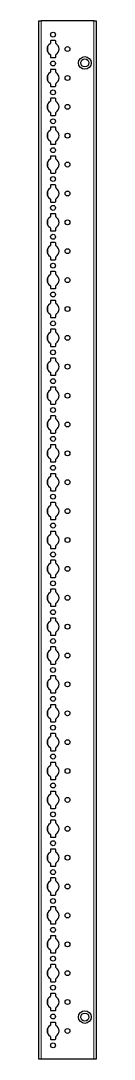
# Model space of a CAD drawing. Header units: millimetres. Extents: x -199 to 4013, y -1747 to 1507.
# Drawn here: x 3963 to 4013, y -852 to 47 of the extents above; entities that cross this region are included whole.
import ezdxf

# ---------------------------------------------------------------- set-up
doc = ezdxf.new("R2010")
doc.units = ezdxf.units.MM

msp = doc.modelspace()

# ---------------------------------------------------------------- linework, layer by layer
at = {"color": 7, "linetype": 'Continuous', "lineweight": 25}
for p, q in [((3963.35, -851.79), (3963.35, 47.21)), ((3963.35, 47.21), (3965.35, 47.21)), ((4011.05, 47.21), (3965.35, 47.21)), ((4011.05, 47.21), (4013.05, 47.21)), ((4013.05, 47.21), (4013.05, -851.79)), ((3973.4, 29.61), (3973.4, 27.73)), ((3977.5, 30.11), (3973.9, 30.11)), ((3978, 27.73), (3978, 29.61)), ((3973.4, 17.68), (3973.4, 15.81)), ((3973.9, 15.31), (3977.5, 15.31)), ((3978, 15.81), (3978, 17.68)), ((3973.4, 4.61), (3973.4, 2.73)), ((3977.5, 5.11), (3973.9, 5.11)), ((3978, 2.73), (3978, 4.61)), ((3973.4, -7.32), (3973.4, -9.19)), ((3978, -9.19), (3978, -7.32)), ((3973.9, -9.69), (3977.5, -9.69)), ((3973.4, -20.39), (3973.4, -22.27)), ((3977.5, -19.89), (3973.9, -19.89)), ((3978, -22.27), (3978, -20.39)), ((3973.4, -32.32), (3973.4, -34.19)), ((3973.9, -34.69), (3977.5, -34.69)), ((3978, -34.19), (3978, -32.32)), ((3977.5, -44.89), (3973.9, -44.89)), ((3973.4, -45.39), (3973.4, -47.27)), ((3978, -47.27), (3978, -45.39)), ((3973.4, -57.32), (3973.4, -59.19)), ((3973.9, -59.69), (3977.5, -59.69)), ((3978, -59.19), (3978, -57.32)), ((3973.4, -70.39), (3973.4, -72.27)), ((3977.5, -69.89), (3973.9, -69.89)), ((3978, -72.27), (3978, -70.39)), ((3973.4, -82.32), (3973.4, -84.19)), ((3973.9, -84.69), (3977.5, -84.69)), ((3978, -84.19), (3978, -82.32)), ((3973.4, -95.39), (3973.4, -97.27)), ((3977.5, -94.89), (3973.9, -94.89)), ((3978, -97.27), (3978, -95.39)), ((3973.4, -107.32), (3973.4, -109.19)), ((3978, -109.19), (3978, -107.32)), ((3973.9, -109.69), (3977.5, -109.69)), ((3973.4, -120.39), (3973.4, -122.27)), ((3977.5, -119.89), (3973.9, -119.89)), ((3978, -122.27), (3978, -120.39)), ((3973.4, -132.32), (3973.4, -134.19)), ((3973.9, -134.69), (3977.5, -134.69)), ((3978, -134.19), (3978, -132.32)), ((3973.4, -145.39), (3973.4, -147.27)), ((3977.5, -144.89), (3973.9, -144.89)), ((3978, -147.27), (3978, -145.39)), ((3973.4, -157.32), (3973.4, -159.19)), ((3973.9, -159.69), (3977.5, -159.69)), ((3978, -159.19), (3978, -157.32)), ((3973.4, -170.39), (3973.4, -172.27)), ((3977.5, -169.89), (3973.9, -169.89)), ((3978, -172.27), (3978, -170.39)), ((3973.4, -182.32), (3973.4, -184.19)), ((3973.9, -184.69), (3977.5, -184.69)), ((3978, -184.19), (3978, -182.32)), ((3973.4, -195.39), (3973.4, -197.27)), ((3977.5, -194.89), (3973.9, -194.89)), ((3978, -197.27), (3978, -195.39)), ((3973.4, -207.32), (3973.4, -209.19)), ((3973.9, -209.69), (3977.5, -209.69)), ((3978, -209.19), (3978, -207.32)), ((3973.4, -220.39), (3973.4, -222.27)), ((3977.5, -219.89), (3973.9, -219.89)), ((3978, -222.27), (3978, -220.39)), ((3973.4, -232.32), (3973.4, -234.19)), ((3978, -234.19), (3978, -232.32)), ((3973.9, -234.69), (3977.5, -234.69)), ((3973.4, -245.39), (3973.4, -247.27)), ((3977.5, -244.89), (3973.9, -244.89)), ((3978, -247.27), (3978, -245.39)), ((3973.4, -257.32), (3973.4, -259.19)), ((3973.9, -259.69), (3977.5, -259.69)), ((3978, -259.19), (3978, -257.32)), ((3973.4, -270.39), (3973.4, -272.27)), ((3977.5, -269.89), (3973.9, -269.89)), ((3978, -272.27), (3978, -270.39)), ((3973.4, -282.32), (3973.4, -284.19)), ((3973.9, -284.69), (3977.5, -284.69)), ((3978, -284.19), (3978, -282.32)), ((3973.4, -295.39), (3973.4, -297.27)), ((3977.5, -294.89), (3973.9, -294.89)), ((3978, -297.27), (3978, -295.39)), ((3973.4, -307.32), (3973.4, -309.19)), ((3973.9, -309.69), (3977.5, -309.69)), ((3978, -309.19), (3978, -307.32)), ((3973.4, -320.39), (3973.4, -322.27)), ((3977.5, -319.89), (3973.9, -319.89)), ((3978, -322.27), (3978, -320.39)), ((3973.4, -332.32), (3973.4, -334.19)), ((3978, -334.19), (3978, -332.32)), ((3973.9, -334.69), (3977.5, -334.69)), ((3973.4, -345.39), (3973.4, -347.27)), ((3977.5, -344.89), (3973.9, -344.89)), ((3978, -347.27), (3978, -345.39)), ((3973.4, -357.32), (3973.4, -359.19)), ((3978, -359.19), (3978, -357.32)), ((3973.9, -359.69), (3977.5, -359.69)), ((3973.4, -370.39), (3973.4, -372.27)), ((3977.5, -369.89), (3973.9, -369.89)), ((3978, -372.27), (3978, -370.39)), ((3973.4, -382.32), (3973.4, -384.19)), ((3973.9, -384.69), (3977.5, -384.69)), ((3978, -384.19), (3978, -382.32)), ((3973.4, -395.39), (3973.4, -397.27)), ((3977.5, -394.89), (3973.9, -394.89)), ((3978, -397.27), (3978, -395.39)), ((3973.4, -407.32), (3973.4, -409.19)), ((3973.9, -409.69), (3977.5, -409.69)), ((3978, -409.19), (3978, -407.32)), ((3973.4, -420.39), (3973.4, -422.27)), ((3977.5, -419.89), (3973.9, -419.89)), ((3978, -422.27), (3978, -420.39)), ((3973.4, -432.32), (3973.4, -434.19)), ((3973.9, -434.69), (3977.5, -434.69)), ((3978, -434.19), (3978, -432.32)), ((3973.4, -445.39), (3973.4, -447.27)), ((3977.5, -444.89), (3973.9, -444.89)), ((3978, -447.27), (3978, -445.39)), ((3973.4, -457.32), (3973.4, -459.19)), ((3978, -459.19), (3978, -457.32)), ((3973.9, -459.69), (3977.5, -459.69)), ((3973.4, -470.39), (3973.4, -472.27)), ((3977.5, -469.89), (3973.9, -469.89)), ((3978, -472.27), (3978, -470.39)), ((3973.4, -482.32), (3973.4, -484.19)), ((3973.9, -484.69), (3977.5, -484.69)), ((3978, -484.19), (3978, -482.32)), ((3973.4, -495.39), (3973.4, -497.27)), ((3977.5, -494.89), (3973.9, -494.89)), ((3978, -497.27), (3978, -495.39)), ((3973.4, -507.32), (3973.4, -509.19)), ((3973.9, -509.69), (3977.5, -509.69)), ((3978, -509.19), (3978, -507.32)), ((3973.4, -520.39), (3973.4, -522.27)), ((3977.5, -519.89), (3973.9, -519.89)), ((3978, -522.27), (3978, -520.39)), ((3973.4, -532.32), (3973.4, -534.19)), ((3973.9, -534.69), (3977.5, -534.69)), ((3978, -534.19), (3978, -532.32)), ((3973.4, -545.39), (3973.4, -547.27)), ((3977.5, -544.89), (3973.9, -544.89)), ((3978, -547.27), (3978, -545.39)), ((3973.4, -557.32), (3973.4, -559.19)), ((3978, -559.19), (3978, -557.32)), ((3973.9, -559.69), (3977.5, -559.69)), ((3973.4, -570.39), (3973.4, -572.27)), ((3977.5, -569.89), (3973.9, -569.89)), ((3978, -572.27), (3978, -570.39)), ((3973.4, -582.32), (3973.4, -584.19)), ((3978, -584.19), (3978, -582.32)), ((3973.9, -584.69), (3977.5, -584.69)), ((3973.4, -595.39), (3973.4, -597.27)), ((3977.5, -594.89), (3973.9, -594.89)), ((3978, -597.27), (3978, -595.39)), ((3973.4, -607.32), (3973.4, -609.19)), ((3973.9, -609.69), (3977.5, -609.69)), ((3978, -609.19), (3978, -607.32)), ((3977.5, -619.89), (3973.9, -619.89)), ((3973.4, -620.39), (3973.4, -622.27)), ((3978, -622.27), (3978, -620.39)), ((3973.4, -632.32), (3973.4, -634.19)), ((3973.9, -634.69), (3977.5, -634.69)), ((3978, -634.19), (3978, -632.32)), ((3973.4, -645.39), (3973.4, -647.27)), ((3977.5, -644.89), (3973.9, -644.89)), ((3978, -647.27), (3978, -645.39)), ((3973.4, -657.32), (3973.4, -659.19)), ((3973.9, -659.69), (3977.5, -659.69)), ((3978, -659.19), (3978, -657.32)), ((3973.4, -670.39), (3973.4, -672.27)), ((3977.5, -669.89), (3973.9, -669.89)), ((3978, -672.27), (3978, -670.39)), ((3973.4, -682.32), (3973.4, -684.19)), ((3978, -684.19), (3978, -682.32)), ((3973.9, -684.69), (3977.5, -684.69)), ((3973.4, -695.39), (3973.4, -697.27)), ((3977.5, -694.89), (3973.9, -694.89)), ((3978, -697.27), (3978, -695.39)), ((3973.4, -707.32), (3973.4, -709.19)), ((3973.9, -709.69), (3977.5, -709.69)), ((3978, -709.19), (3978, -707.32)), ((3973.4, -720.39), (3973.4, -722.27)), ((3977.5, -719.89), (3973.9, -719.89)), ((3978, -722.27), (3978, -720.39)), ((3973.4, -732.32), (3973.4, -734.19)), ((3973.9, -734.69), (3977.5, -734.69)), ((3978, -734.19), (3978, -732.32)), ((3973.4, -745.39), (3973.4, -747.27)), ((3977.5, -744.89), (3973.9, -744.89)), ((3978, -747.27), (3978, -745.39)), ((3973.4, -757.32), (3973.4, -759.19)), ((3973.9, -759.69), (3977.5, -759.69)), ((3978, -759.19), (3978, -757.32)), ((3973.4, -770.39), (3973.4, -772.27)), ((3977.5, -769.89), (3973.9, -769.89)), ((3978, -772.27), (3978, -770.39)), ((3973.4, -782.32), (3973.4, -784.19)), ((3973.9, -784.69), (3977.5, -784.69)), ((3978, -784.19), (3978, -782.32)), ((3973.4, -795.39), (3973.4, -797.27)), ((3977.5, -794.89), (3973.9, -794.89)), ((3978, -797.27), (3978, -795.39)), ((3973.4, -807.32), (3973.4, -809.19)), ((3978, -809.19), (3978, -807.32)), ((3973.9, -809.69), (3977.5, -809.69)), ((3973.4, -820.39), (3973.4, -822.27)), ((3977.5, -819.89), (3973.9, -819.89)), ((3978, -822.27), (3978, -820.39)), ((3973.4, -832.32), (3973.4, -834.19)), ((3973.9, -834.69), (3977.5, -834.69)), ((3978, -834.19), (3978, -832.32)), ((3965.35, -851.79), (3963.35, -851.79)), ((4011.05, -851.79), (3965.35, -851.79)), ((4013.05, -851.79), (4011.05, -851.79))]:
    msp.add_line(p, q, dxfattribs=at)
at = {"color": 8, "linetype": 'Continuous', "lineweight": 18}
for p, q in [((3965.35, 47.21), (3965.35, -851.79)), ((4011.05, -851.79), (4011.05, 47.21)), ((3971.2, 25.41), (3971.2, 20)), ((3971.2, 0.41), (3971.2, -5)), ((3971.2, -24.59), (3971.2, -30)), ((3971.2, -49.59), (3971.2, -55)), ((3971.2, -74.59), (3971.2, -80)), ((3971.2, -99.59), (3971.2, -105)), ((3971.2, -124.59), (3971.2, -130)), ((3971.2, -149.59), (3971.2, -155)), ((3971.2, -174.59), (3971.2, -180)), ((3971.2, -199.59), (3971.2, -205)), ((3971.2, -224.59), (3971.2, -230)), ((3971.2, -249.59), (3971.2, -255)), ((3971.2, -274.59), (3971.2, -280)), ((3971.2, -299.59), (3971.2, -305)), ((3971.2, -324.59), (3971.2, -330)), ((3971.2, -349.59), (3971.2, -355)), ((3971.2, -374.59), (3971.2, -380)), ((3971.2, -399.59), (3971.2, -405)), ((3971.2, -424.59), (3971.2, -430)), ((3971.2, -449.59), (3971.2, -455)), ((3971.2, -474.59), (3971.2, -480)), ((3971.2, -499.59), (3971.2, -505)), ((3971.2, -524.59), (3971.2, -530)), ((3971.2, -549.59), (3971.2, -555)), ((3971.2, -574.59), (3971.2, -580)), ((3971.2, -599.59), (3971.2, -605)), ((3971.2, -624.59), (3971.2, -630)), ((3971.2, -649.59), (3971.2, -655)), ((3971.2, -674.59), (3971.2, -680)), ((3971.2, -699.59), (3971.2, -705)), ((3971.2, -724.59), (3971.2, -730)), ((3971.2, -749.59), (3971.2, -755)), ((3971.2, -774.59), (3971.2, -780)), ((3971.2, -799.59), (3971.2, -805)), ((3971.2, -824.59), (3971.2, -830))]:
    msp.add_line(p, q, dxfattribs=at)
at = {"color": 7, "linetype": 'Continuous', "lineweight": 25}
for centre, radius in [((3975.7, 35.21), 2.12), ((3988.2, 22.71), 2.12), ((3975.7, 10.21), 2.12), ((4003.2, 10.71), 5.5), ((4003.2, 10.71), 3.5), ((3988.2, -2.29), 2.12), ((3975.7, -14.79), 2.12), ((3988.2, -27.29), 2.12), ((3975.7, -39.79), 2.12), ((3988.2, -52.29), 2.12), ((3975.7, -64.79), 2.12), ((3988.2, -77.29), 2.12), ((3975.7, -89.79), 2.12), ((3988.2, -102.29), 2.12), ((3975.7, -114.79), 2.12), ((3988.2, -127.29), 2.12), ((3975.7, -139.79), 2.12), ((3988.2, -152.29), 2.12), ((3975.7, -164.79), 2.12), ((3988.2, -177.29), 2.12), ((3975.7, -189.79), 2.12), ((3988.2, -202.29), 2.12), ((3975.7, -214.79), 2.12), ((3988.2, -227.29), 2.12), ((3975.7, -239.79), 2.12), ((3988.2, -252.29), 2.12), ((3975.7, -264.79), 2.12), ((3988.2, -277.29), 2.12), ((3975.7, -289.79), 2.12), ((3988.2, -302.29), 2.12), ((3975.7, -314.79), 2.12), ((3988.2, -327.29), 2.12), ((3975.7, -339.79), 2.12), ((3988.2, -352.29), 2.12), ((3975.7, -364.79), 2.12), ((3988.2, -377.29), 2.12), ((3975.7, -389.79), 2.12), ((3988.2, -402.29), 2.12), ((3975.7, -414.79), 2.12), ((3988.2, -427.29), 2.12), ((3975.7, -439.79), 2.12), ((3988.2, -452.29), 2.12), ((3975.7, -464.79), 2.12), ((3988.2, -477.29), 2.12), ((3975.7, -489.79), 2.12), ((3988.2, -502.29), 2.12), ((3975.7, -514.79), 2.12), ((3988.2, -527.29), 2.12), ((3975.7, -539.79), 2.13), ((3988.2, -552.29), 2.12), ((3975.7, -564.79), 2.13), ((3988.2, -577.29), 2.12), ((3975.7, -589.79), 2.13), ((3988.2, -602.29), 2.12), ((3975.7, -614.79), 2.13), ((3988.2, -627.29), 2.12), ((3975.7, -639.79), 2.13), ((3988.2, -652.29), 2.12), ((3975.7, -664.79), 2.13), ((3988.2, -677.29), 2.12), ((3975.7, -689.79), 2.13), ((3988.2, -702.29), 2.12), ((3975.7, -714.79), 2.13), ((3988.2, -727.29), 2.12), ((3975.7, -739.79), 2.13), ((3988.2, -752.29), 2.12), ((3975.7, -764.79), 2.13), ((3988.2, -777.29), 2.12), ((3975.7, -789.79), 2.13), ((3988.2, -802.29), 2.12), ((3975.7, -814.79), 2.13), ((4003.2, -815.29), 5.5), ((4003.2, -815.29), 3.5), ((3988.2, -827.29), 2.12), ((3975.7, -839.79), 2.13)]:
    msp.add_circle(centre, radius, dxfattribs=at)
for centre, radius, start, end in [((3975.7, 22.71), 5.25, 119.14074, 240.85926), ((3972.9, 27.73), 0.5, 299.14074, 0), ((3973.9, 29.61), 0.5, 90, 180), ((3977.5, 29.61), 0.5, 360, 90), ((3978.5, 27.73), 0.5, 180, 240.85926), ((3975.7, 22.71), 5.25, 299.14074, 60.85926), ((3972.9, 17.68), 0.5, 0, 60.85926), ((3978.5, 17.68), 0.5, 119.14074, 180), ((3973.9, 15.81), 0.5, 180, 270), ((3977.5, 15.81), 0.5, 270, 0), ((3975.7, -2.29), 5.25, 119.14074, 240.85926), ((3972.9, 2.73), 0.5, 299.14074, 0), ((3973.9, 4.61), 0.5, 90, 180), ((3977.5, 4.61), 0.5, 0, 90), ((3978.5, 2.73), 0.5, 180, 240.85926), ((3975.7, -2.29), 5.25, 299.14074, 60.85926), ((3972.9, -7.32), 0.5, 0, 60.85926), ((3978.5, -7.32), 0.5, 119.14074, 180), ((3973.9, -9.19), 0.5, 180, 270), ((3977.5, -9.19), 0.5, 270, 0), ((3975.7, -27.29), 5.25, 119.14074, 240.85926), ((3972.9, -22.27), 0.5, 299.14074, 0), ((3973.9, -20.39), 0.5, 90, 180), ((3977.5, -20.39), 0.5, 0, 90), ((3978.5, -22.27), 0.5, 180, 240.85926), ((3975.7, -27.29), 5.25, 299.14074, 60.85926), ((3972.9, -32.32), 0.5, 0, 60.85926), ((3973.9, -34.19), 0.5, 180, 270), ((3977.5, -34.19), 0.5, 270, 0), ((3978.5, -32.32), 0.5, 119.14074, 180), ((3973.9, -45.39), 0.5, 90, 180), ((3977.5, -45.39), 0.5, 0, 90), ((3975.7, -52.29), 5.25, 119.14074, 240.85926), ((3972.9, -47.27), 0.5, 299.14074, 0), ((3978.5, -47.27), 0.5, 180, 240.85926), ((3975.7, -52.29), 5.25, 299.14074, 60.85926), ((3972.9, -57.32), 0.5, 0, 60.85926), ((3973.9, -59.19), 0.5, 180, 270), ((3977.5, -59.19), 0.5, 270, 0), ((3978.5, -57.32), 0.5, 119.14074, 180), ((3973.9, -70.39), 0.5, 90, 180), ((3977.5, -70.39), 0.5, 0, 90), ((3975.7, -77.29), 5.25, 119.14074, 240.85926), ((3972.9, -72.27), 0.5, 299.14074, 0), ((3978.5, -72.27), 0.5, 180, 240.85926), ((3975.7, -77.29), 5.25, 299.14074, 60.85926), ((3972.9, -82.32), 0.5, 0, 60.85926), ((3973.9, -84.19), 0.5, 180, 270), ((3977.5, -84.19), 0.5, 270, 0), ((3978.5, -82.32), 0.5, 119.14074, 180), ((3975.7, -102.29), 5.25, 119.14074, 240.85926), ((3972.9, -97.27), 0.5, 299.14074, 0), ((3973.9, -95.39), 0.5, 90, 180), ((3977.5, -95.39), 0.5, 0, 90), ((3978.5, -97.27), 0.5, 180, 240.85926), ((3975.7, -102.29), 5.25, 299.14074, 60.85926), ((3972.9, -107.32), 0.5, 0, 60.85926), ((3978.5, -107.32), 0.5, 119.14074, 180), ((3973.9, -109.19), 0.5, 180, 270), ((3977.5, -109.19), 0.5, 270, 0), ((3975.7, -127.29), 5.25, 119.14074, 240.85926), ((3972.9, -122.27), 0.5, 299.14074, 0), ((3973.9, -120.39), 0.5, 90, 180), ((3977.5, -120.39), 0.5, 0, 90), ((3978.5, -122.27), 0.5, 180, 240.85926), ((3975.7, -127.29), 5.25, 299.14074, 60.85926), ((3972.9, -132.32), 0.5, 0, 60.85926), ((3973.9, -134.19), 0.5, 180, 270), ((3977.5, -134.19), 0.5, 270, 0), ((3978.5, -132.32), 0.5, 119.14074, 180), ((3975.7, -152.29), 5.25, 119.14074, 240.85926), ((3972.9, -147.27), 0.5, 299.14074, 0), ((3973.9, -145.39), 0.5, 90, 180), ((3977.5, -145.39), 0.5, 360, 90), ((3978.5, -147.27), 0.5, 180, 240.85926), ((3975.7, -152.29), 5.25, 299.14074, 60.85926), ((3972.9, -157.32), 0.5, 0, 60.85926), ((3973.9, -159.19), 0.5, 180, 270), ((3977.5, -159.19), 0.5, 270, 0), ((3978.5, -157.32), 0.5, 119.14074, 180), ((3973.9, -170.39), 0.5, 90, 180), ((3977.5, -170.39), 0.5, 0, 90), ((3975.7, -177.29), 5.25, 119.14074, 240.85926), ((3972.9, -172.27), 0.5, 299.14074, 0), ((3978.5, -172.27), 0.5, 180, 240.85926), ((3975.7, -177.29), 5.25, 299.14074, 60.85926), ((3972.9, -182.32), 0.5, 0, 60.85926), ((3973.9, -184.19), 0.5, 180, 270), ((3977.5, -184.19), 0.5, 270, 0), ((3978.5, -182.32), 0.5, 119.14074, 180), ((3975.7, -202.29), 5.25, 119.14074, 240.85926), ((3972.9, -197.27), 0.5, 299.14074, 0), ((3973.9, -195.39), 0.5, 90, 180), ((3977.5, -195.39), 0.5, 0, 90), ((3978.5, -197.27), 0.5, 180, 240.85926), ((3975.7, -202.29), 5.25, 299.14074, 60.85926), ((3972.9, -207.32), 0.5, 0, 60.85926), ((3973.9, -209.19), 0.5, 180, 270), ((3977.5, -209.19), 0.5, 270, 0), ((3978.5, -207.32), 0.5, 119.14074, 180), ((3975.7, -227.29), 5.25, 119.14074, 240.85926), ((3972.9, -222.27), 0.5, 299.14074, 0), ((3973.9, -220.39), 0.5, 90, 180), ((3977.5, -220.39), 0.5, 0, 90), ((3978.5, -222.27), 0.5, 180, 240.85926), ((3975.7, -227.29), 5.25, 299.14074, 60.85926), ((3972.9, -232.32), 0.5, 0, 60.85926), ((3978.5, -232.32), 0.5, 119.14074, 180), ((3973.9, -234.19), 0.5, 180, 270), ((3977.5, -234.19), 0.5, 270, 0), ((3975.7, -252.29), 5.25, 119.14074, 240.85926), ((3972.9, -247.27), 0.5, 299.14074, 0), ((3973.9, -245.39), 0.5, 90, 180), ((3977.5, -245.39), 0.5, 0, 90), ((3978.5, -247.27), 0.5, 180, 240.85926), ((3975.7, -252.29), 5.25, 299.14074, 60.85926), ((3972.9, -257.32), 0.5, 0, 60.85926), ((3973.9, -259.19), 0.5, 180, 270), ((3977.5, -259.19), 0.5, 270, 0), ((3978.5, -257.32), 0.5, 119.14074, 180), ((3975.7, -277.29), 5.25, 119.14074, 240.85926), ((3972.9, -272.27), 0.5, 299.14074, 0), ((3973.9, -270.39), 0.5, 90, 180), ((3977.5, -270.39), 0.5, 0, 90), ((3978.5, -272.27), 0.5, 180, 240.85926), ((3975.7, -277.29), 5.25, 299.14074, 60.85926), ((3972.9, -282.32), 0.5, 0, 60.85926), ((3973.9, -284.19), 0.5, 180, 270), ((3977.5, -284.19), 0.5, 270, 0), ((3978.5, -282.32), 0.5, 119.14074, 180), ((3973.9, -295.39), 0.5, 90, 180), ((3977.5, -295.39), 0.5, 0, 90), ((3975.7, -302.29), 5.25, 119.14074, 240.85926), ((3972.9, -297.27), 0.5, 299.14074, 0), ((3978.5, -297.27), 0.5, 180, 240.85926), ((3975.7, -302.29), 5.25, 299.14074, 60.85926), ((3972.9, -307.32), 0.5, 0, 60.85926), ((3973.9, -309.19), 0.5, 180, 270), ((3977.5, -309.19), 0.5, 270, 0), ((3978.5, -307.32), 0.5, 119.14074, 180), ((3975.7, -327.29), 5.25, 119.14074, 240.85926), ((3972.9, -322.27), 0.5, 299.14074, 0), ((3973.9, -320.39), 0.5, 90, 180), ((3977.5, -320.39), 0.5, 0, 90), ((3978.5, -322.27), 0.5, 180, 240.85926), ((3975.7, -327.29), 5.25, 299.14074, 60.85926), ((3972.9, -332.32), 0.5, 0, 60.85926), ((3978.5, -332.32), 0.5, 119.14074, 180), ((3973.9, -334.19), 0.5, 180, 270), ((3977.5, -334.19), 0.5, 270, 0), ((3975.7, -352.29), 5.25, 119.14074, 240.85926), ((3972.9, -347.27), 0.5, 299.14074, 0), ((3973.9, -345.39), 0.5, 90, 180), ((3977.5, -345.39), 0.5, 0, 90), ((3978.5, -347.27), 0.5, 180, 240.85926), ((3975.7, -352.29), 5.25, 299.14074, 60.85926), ((3972.9, -357.32), 0.5, 0, 60.85926), ((3973.9, -359.19), 0.5, 180, 270), ((3977.5, -359.19), 0.5, 270, 0), ((3978.5, -357.32), 0.5, 119.14074, 180), ((3975.7, -377.29), 5.25, 119.14074, 240.85926), ((3972.9, -372.27), 0.5, 299.14074, 0), ((3973.9, -370.39), 0.5, 90, 180), ((3977.5, -370.39), 0.5, 0, 90), ((3978.5, -372.27), 0.5, 180, 240.85926), ((3975.7, -377.29), 5.25, 299.14074, 60.85926), ((3972.9, -382.32), 0.5, 0, 60.85926), ((3973.9, -384.19), 0.5, 180, 270), ((3977.5, -384.19), 0.5, 270, 0), ((3978.5, -382.32), 0.5, 119.14074, 180), ((3973.9, -395.39), 0.5, 90, 180), ((3977.5, -395.39), 0.5, 0, 90), ((3975.7, -402.29), 5.25, 119.14074, 240.85926), ((3972.9, -397.27), 0.5, 299.14074, 0), ((3978.5, -397.27), 0.5, 180, 240.85926), ((3975.7, -402.29), 5.25, 299.14074, 60.85926), ((3972.9, -407.32), 0.5, 0, 60.85926), ((3973.9, -409.19), 0.5, 180, 270), ((3977.5, -409.19), 0.5, 270, 0), ((3978.5, -407.32), 0.5, 119.14074, 180), ((3972.9, -422.27), 0.5, 299.14074, 0), ((3973.9, -420.39), 0.5, 90, 180), ((3977.5, -420.39), 0.5, 0, 90), ((3978.5, -422.27), 0.5, 180, 240.85926), ((3975.7, -427.29), 5.25, 119.14074, 240.85926), ((3975.7, -427.29), 5.25, 299.14074, 60.85926), ((3972.9, -432.32), 0.5, 0, 60.85926), ((3973.9, -434.19), 0.5, 180, 270), ((3977.5, -434.19), 0.5, 270, 0), ((3978.5, -432.32), 0.5, 119.14074, 180), ((3975.7, -452.29), 5.25, 119.14074, 240.85926), ((3972.9, -447.27), 0.5, 299.14074, 0), ((3973.9, -445.39), 0.5, 90, 180), ((3977.5, -445.39), 0.5, 0, 90), ((3978.5, -447.27), 0.5, 180, 240.85926), ((3975.7, -452.29), 5.25, 299.14074, 60.85926), ((3972.9, -457.32), 0.5, 0, 60.85926), ((3978.5, -457.32), 0.5, 119.14074, 180), ((3973.9, -459.19), 0.5, 180, 270), ((3977.5, -459.19), 0.5, 270, 0), ((3975.7, -477.29), 5.25, 119.14074, 240.85926), ((3972.9, -472.27), 0.5, 299.14074, 0), ((3973.9, -470.39), 0.5, 90, 180), ((3977.5, -470.39), 0.5, 0, 90), ((3978.5, -472.27), 0.5, 180, 240.85926), ((3975.7, -477.29), 5.25, 299.14074, 60.85926), ((3972.9, -482.32), 0.5, 0, 60.85926), ((3973.9, -484.19), 0.5, 180, 270), ((3977.5, -484.19), 0.5, 270, 0), ((3978.5, -482.32), 0.5, 119.14074, 180), ((3975.7, -502.29), 5.25, 119.14074, 240.85926), ((3972.9, -497.27), 0.5, 299.14074, 0), ((3973.9, -495.39), 0.5, 90, 180), ((3977.5, -495.39), 0.5, 0, 90), ((3978.5, -497.27), 0.5, 180, 240.85926), ((3975.7, -502.29), 5.25, 299.14074, 60.85926), ((3972.9, -507.32), 0.5, 0, 60.85926), ((3973.9, -509.19), 0.5, 180, 270), ((3977.5, -509.19), 0.5, 270, 0), ((3978.5, -507.32), 0.5, 119.14074, 180), ((3973.9, -520.39), 0.5, 90, 180), ((3977.5, -520.39), 0.5, 0, 90), ((3975.7, -527.29), 5.25, 119.14074, 240.85926), ((3972.9, -522.27), 0.5, 299.14074, 0), ((3978.5, -522.27), 0.5, 180, 240.85926), ((3975.7, -527.29), 5.25, 299.14074, 60.85926), ((3972.9, -532.32), 0.5, 0, 60.85926), ((3973.9, -534.19), 0.5, 180, 270), ((3977.5, -534.19), 0.5, 270, 0), ((3978.5, -532.32), 0.5, 119.14074, 180), ((3975.7, -552.29), 5.25, 119.14074, 240.85926), ((3972.9, -547.27), 0.5, 299.14074, 0), ((3973.9, -545.39), 0.5, 90, 180), ((3977.5, -545.39), 0.5, 0, 90), ((3978.5, -547.27), 0.5, 180, 240.85926), ((3975.7, -552.29), 5.25, 299.14074, 60.85926), ((3972.9, -557.32), 0.5, 0, 60.85926), ((3978.5, -557.32), 0.5, 119.14074, 180), ((3973.9, -559.19), 0.5, 180, 270), ((3977.5, -559.19), 0.5, 270, 0), ((3975.7, -577.29), 5.25, 119.14074, 240.85926), ((3972.9, -572.27), 0.5, 299.14074, 0), ((3973.9, -570.39), 0.5, 90, 180), ((3977.5, -570.39), 0.5, 0, 90), ((3978.5, -572.27), 0.5, 180, 240.85926), ((3975.7, -577.29), 5.25, 299.14074, 60.85926), ((3972.9, -582.32), 0.5, 0, 60.85926), ((3973.9, -584.19), 0.5, 180, 270), ((3977.5, -584.19), 0.5, 270, 0), ((3978.5, -582.32), 0.5, 119.14074, 180), ((3975.7, -602.29), 5.25, 119.14074, 240.85926), ((3972.9, -597.27), 0.5, 299.14074, 0), ((3973.9, -595.39), 0.5, 90, 180), ((3977.5, -595.39), 0.5, 0, 90), ((3978.5, -597.27), 0.5, 180, 240.85926), ((3975.7, -602.29), 5.25, 299.14074, 60.85926), ((3972.9, -607.32), 0.5, 0, 60.85926), ((3973.9, -609.19), 0.5, 180, 270), ((3977.5, -609.19), 0.5, 270, 0), ((3978.5, -607.32), 0.5, 119.14074, 180), ((3973.9, -620.39), 0.5, 90, 180), ((3977.5, -620.39), 0.5, 0, 90), ((3975.7, -627.29), 5.25, 119.14074, 240.85926), ((3972.9, -622.27), 0.5, 299.14074, 0), ((3978.5, -622.27), 0.5, 180, 240.85926), ((3975.7, -627.29), 5.25, 299.14074, 60.85926), ((3972.9, -632.32), 0.5, 0, 60.85926), ((3973.9, -634.19), 0.5, 180, 270), ((3977.5, -634.19), 0.5, 270, 0), ((3978.5, -632.32), 0.5, 119.14074, 180), ((3972.9, -647.27), 0.5, 299.14074, 0), ((3973.9, -645.39), 0.5, 90, 180), ((3977.5, -645.39), 0.5, 0, 90), ((3978.5, -647.27), 0.5, 180, 240.85926), ((3975.7, -652.29), 5.25, 119.14074, 240.85926), ((3975.7, -652.29), 5.25, 299.14074, 60.85926), ((3972.9, -657.32), 0.5, 0, 60.85926), ((3973.9, -659.19), 0.5, 180, 270), ((3977.5, -659.19), 0.5, 270, 0), ((3978.5, -657.32), 0.5, 119.14074, 180), ((3975.7, -677.29), 5.25, 119.14074, 240.85926), ((3972.9, -672.27), 0.5, 299.14074, 0), ((3973.9, -670.39), 0.5, 90, 180), ((3977.5, -670.39), 0.5, 0, 90), ((3978.5, -672.27), 0.5, 180, 240.85926), ((3975.7, -677.29), 5.25, 299.14074, 60.85926), ((3972.9, -682.32), 0.5, 0, 60.85926), ((3978.5, -682.32), 0.5, 119.14074, 180), ((3973.9, -684.19), 0.5, 180, 270), ((3977.5, -684.19), 0.5, 270, 0), ((3975.7, -702.29), 5.25, 119.14074, 240.85926), ((3972.9, -697.27), 0.5, 299.14074, 0), ((3973.9, -695.39), 0.5, 90, 180), ((3977.5, -695.39), 0.5, 0, 90), ((3978.5, -697.27), 0.5, 180, 240.85926), ((3975.7, -702.29), 5.25, 299.14074, 60.85926), ((3972.9, -707.32), 0.5, 0, 60.85926), ((3973.9, -709.19), 0.5, 180, 270), ((3977.5, -709.19), 0.5, 270, 0), ((3978.5, -707.32), 0.5, 119.14074, 180), ((3975.7, -727.29), 5.25, 119.14074, 240.85926), ((3972.9, -722.27), 0.5, 299.14074, 0), ((3973.9, -720.39), 0.5, 90, 180), ((3977.5, -720.39), 0.5, 0, 90), ((3978.5, -722.27), 0.5, 180, 240.85926), ((3975.7, -727.29), 5.25, 299.14074, 60.85926), ((3972.9, -732.32), 0.5, 0, 60.85926), ((3973.9, -734.19), 0.5, 180, 270), ((3977.5, -734.19), 0.5, 270, 0), ((3978.5, -732.32), 0.5, 119.14074, 180), ((3973.9, -745.39), 0.5, 90, 180), ((3977.5, -745.39), 0.5, 0, 90), ((3975.7, -752.29), 5.25, 119.14074, 240.85926), ((3972.9, -747.27), 0.5, 299.14074, 0), ((3978.5, -747.27), 0.5, 180, 240.85926), ((3975.7, -752.29), 5.25, 299.14074, 60.85926), ((3972.9, -757.32), 0.5, 0, 60.85926), ((3973.9, -759.19), 0.5, 180, 270), ((3977.5, -759.19), 0.5, 270, 0), ((3978.5, -757.32), 0.5, 119.14074, 180), ((3975.7, -777.29), 5.25, 119.14074, 240.85926), ((3972.9, -772.27), 0.5, 299.14074, 0), ((3973.9, -770.39), 0.5, 90, 180), ((3977.5, -770.39), 0.5, 0, 90), ((3978.5, -772.27), 0.5, 180, 240.85926), ((3975.7, -777.29), 5.25, 299.14074, 60.85926), ((3972.9, -782.32), 0.5, 0, 60.85926), ((3978.5, -782.32), 0.5, 119.14074, 180), ((3973.9, -784.19), 0.5, 180, 270), ((3977.5, -784.19), 0.5, 270, 0), ((3975.7, -802.29), 5.25, 119.14074, 240.85926), ((3972.9, -797.27), 0.5, 299.14074, 0), ((3973.9, -795.39), 0.5, 90, 180), ((3977.5, -795.39), 0.5, 0, 90), ((3978.5, -797.27), 0.5, 180, 240.85926), ((3975.7, -802.29), 5.25, 299.14074, 60.85926), ((3972.9, -807.32), 0.5, 0, 60.85926), ((3978.5, -807.32), 0.5, 119.14074, 180), ((3973.9, -809.19), 0.5, 180, 270), ((3977.5, -809.19), 0.5, 270, 0), ((3975.7, -827.29), 5.25, 119.14074, 240.85926), ((3972.9, -822.27), 0.5, 299.14074, 0), ((3973.9, -820.39), 0.5, 90, 180), ((3977.5, -820.39), 0.5, 0, 90), ((3978.5, -822.27), 0.5, 180, 240.85926), ((3975.7, -827.29), 5.25, 299.14074, 60.85926), ((3972.9, -832.32), 0.5, 0, 60.85926), ((3973.9, -834.19), 0.5, 180, 270), ((3977.5, -834.19), 0.5, 270, 0), ((3978.5, -832.32), 0.5, 119.14074, 180)]:
    msp.add_arc(centre, radius, start, end, dxfattribs=at)

doc.saveas('drawing.dxf')
